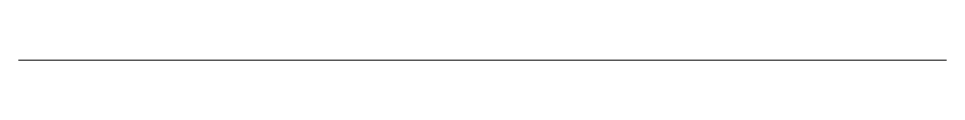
# Model space of a CAD drawing. Header units: millimetres. Extents: x -138 to 138, y 5 to 5.
import ezdxf

# ---------------------------------------------------------------- set-up
doc = ezdxf.new("R2010")
doc.units = ezdxf.units.MM
doc.layers.add('1', color=7, linetype='Continuous', true_color=0xffffff)

msp = doc.modelspace()

# ---------------------------------------------------------------- linework, layer by layer
at = {"layer": '1', "color": 163, "linetype": 'Continuous', "lineweight": 18}
for p, q in [((137.5, 4.625), (-137.5, 4.625)), ((-137.5, 4.625), (137.5, 4.625))]:
    msp.add_line(p, q, dxfattribs=at)

doc.saveas('drawing.dxf')
